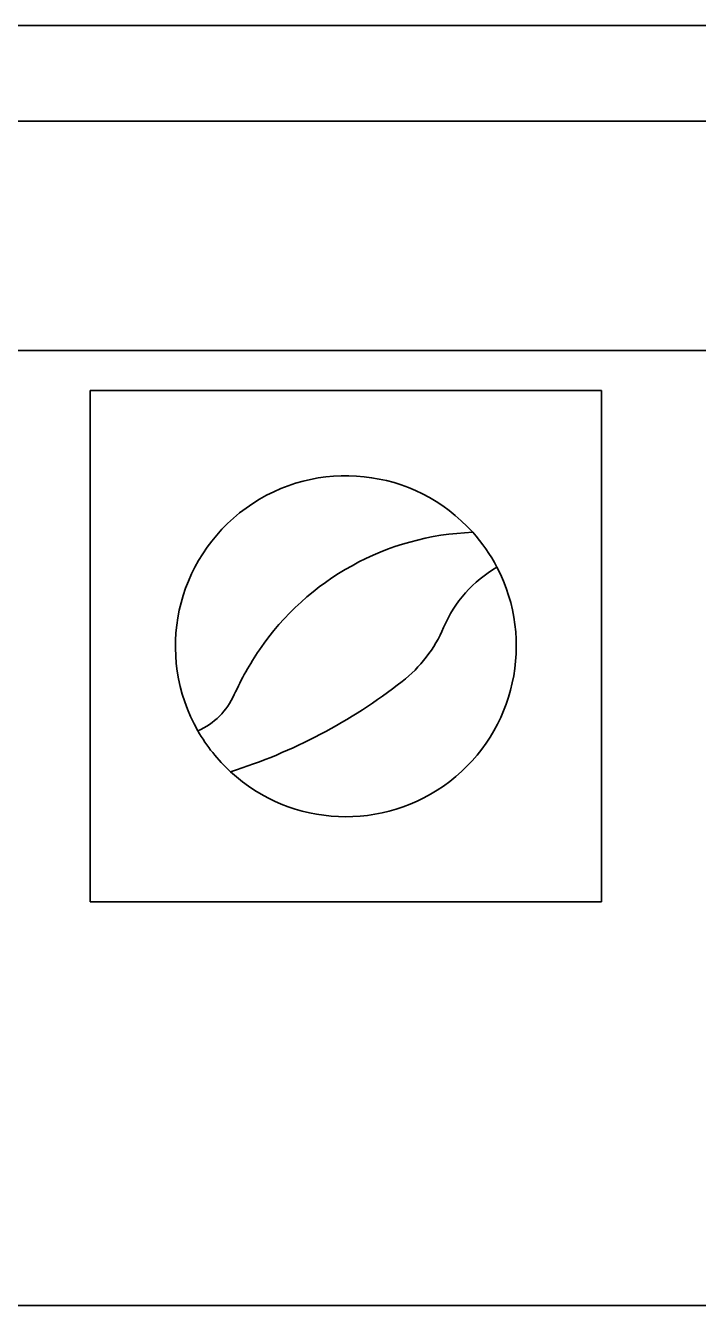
# Model space of a CAD drawing. Header units: millimetres. Extents: x -116965 to 323937, y 291661 to 566926.
# Drawn here: x -19313.3 to -19214.6, y 303426.1 to 303613.8 of the extents above; entities that cross this region are included whole.
import ezdxf

# ---------------------------------------------------------------- set-up
doc = ezdxf.new("R2010")
doc.units = ezdxf.units.MM
doc.layers.add('Sketch Geometry(Schneider)', color=7, linetype='Continuous', lineweight=35)
doc.layers.add('Visible Edges(Schneider)', color=7, linetype='Continuous', lineweight=35)

msp = doc.modelspace()

# ---------------------------------------------------------------- linework, layer by layer
at = {"layer": 'Sketch Geometry(Schneider)'}
for p, q in [((-19336.397195, 303566.128698), (-19179.376148, 303566.128698)), ((-19179.376148, 303426.129376), (-19336.397195, 303426.129376))]:
    msp.add_line(p, q, dxfattribs=at)
at = {"layer": 'Visible Edges(Schneider)'}
for p, q in [((-19003.298825, 303613.779402), (-19509.298825, 303613.779402)), ((-19592.298825, 303599.779402), (-18922.298825, 303599.779402)), ((-19303.798825, 303560.279402), (-19228.798825, 303560.279402)), ((-19303.798825, 303485.279402), (-19303.798825, 303560.279402)), ((-19228.798825, 303560.279402), (-19228.798825, 303485.279402)), ((-19228.798825, 303485.279402), (-19303.798825, 303485.279402))]:
    msp.add_line(p, q, dxfattribs=at)
for centre, radius, start, end in [((-19266.298825, 303522.779402), 25, 41.93173876, 209.76671655), ((-19246.272228, 303499.881678), 39.629582, 92.06511227, 145.64166996), ((-19266.298825, 303522.779402), 25, 27.60821403, 41.93173876), ((-19266.298825, 303522.779402), 25, 227.41794478, 27.60821403), ((-19234.810343, 303518.233511), 18.637797, 120.05736048, 156.93037134), ((-19270.35825, 303533.373712), 20, 307.98357381, 336.93037134), ((-19243.980119, 303498.314686), 42.406131, 145.64166996, 155.81600176), ((-19307.284383, 303580.664945), 80, 287.50973158, 307.98357381), ((-19292.296262, 303520.012604), 10.558473, 294.00932094, 335.81600176), ((-19266.298825, 303522.779402), 25, 209.76671655, 227.41794478)]:
    msp.add_arc(centre, radius, start, end, dxfattribs=at)

doc.saveas('drawing.dxf')
